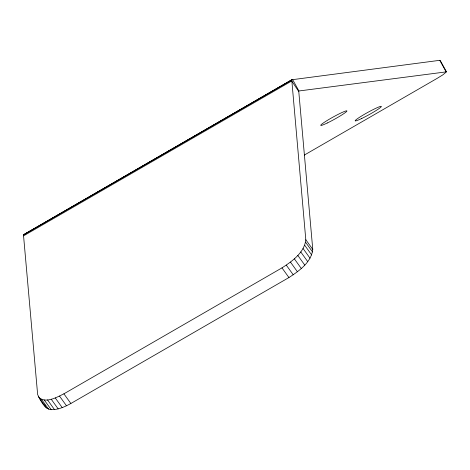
<?xml version="1.0" encoding="UTF-8"?>
<svg xmlns="http://www.w3.org/2000/svg" width="470" height="470" viewBox="0 0 470 470"><rect width="100%" height="100%" fill="white"/><g stroke="black" fill="none" stroke-linecap="round" stroke-linejoin="round"><path stroke-width="0.7" d="M24.158 234.43L23.594 234.642L23.518 235.358L37.647 394.594C40.332 399.841 44.239 409.135 51.248 409.681C58.257 409.84 64.842 406.797 70.864 403.495L288.938 277.553C299.061 270.943 311.334 262.389 312.767 249.405L298.732 91.004L446.5 71.834L442.74 74.936L436.936 78.49L304.272 155.106M38.24 396.751C45.073 404.159 56.635 397.356 63.902 393.819L281.982 267.877C292.105 261.267 304.372 252.713 305.805 239.729L291.752 79.765L439.755 60.319L440.214 60.448L446.5 71.834M23.559 234.695L292.087 79.606M23.518 234.824L292.317 79.565M23.506 234.906L291.97 79.894M23.565 235.858L291.723 80.993L298.732 91.486M305.805 239.729L312.767 249.405M305.641 242.326L312.597 252.002M304.713 245.281L311.669 254.957M303.062 248.513L310.018 258.189M300.73 251.908L307.686 261.584M297.792 255.38L304.748 265.057M294.338 258.811L301.294 268.488M290.472 262.107L297.428 271.783M286.312 265.156L293.268 274.833M281.982 267.877L288.938 277.553M63.902 393.819L70.864 403.495M59.537 396.122L66.493 405.798M55.266 397.937L62.222 407.613M51.224 399.218L58.18 408.894M47.523 399.911L54.479 409.587M44.286 400.005L51.248 409.681M41.613 399.5L48.569 409.176M39.574 398.401L46.53 408.078M439.755 60.319L446.042 71.704M292.604 79.53L298.891 90.916M44.756 404.811L45.196 406.427M327.367 122.958A14.922 1.298 -28.9 0 0 346.936 110.967A14.922 1.298 -28.9 0 0 327.261 120.443A14.922 1.298 -28.9 0 0 327.367 122.958M361.777 118.463A14.922 1.298 -28.9 0 0 381.346 106.473A14.922 1.298 -28.9 0 0 361.677 115.949A14.922 1.298 -28.9 0 0 361.777 118.463"/></g></svg>
